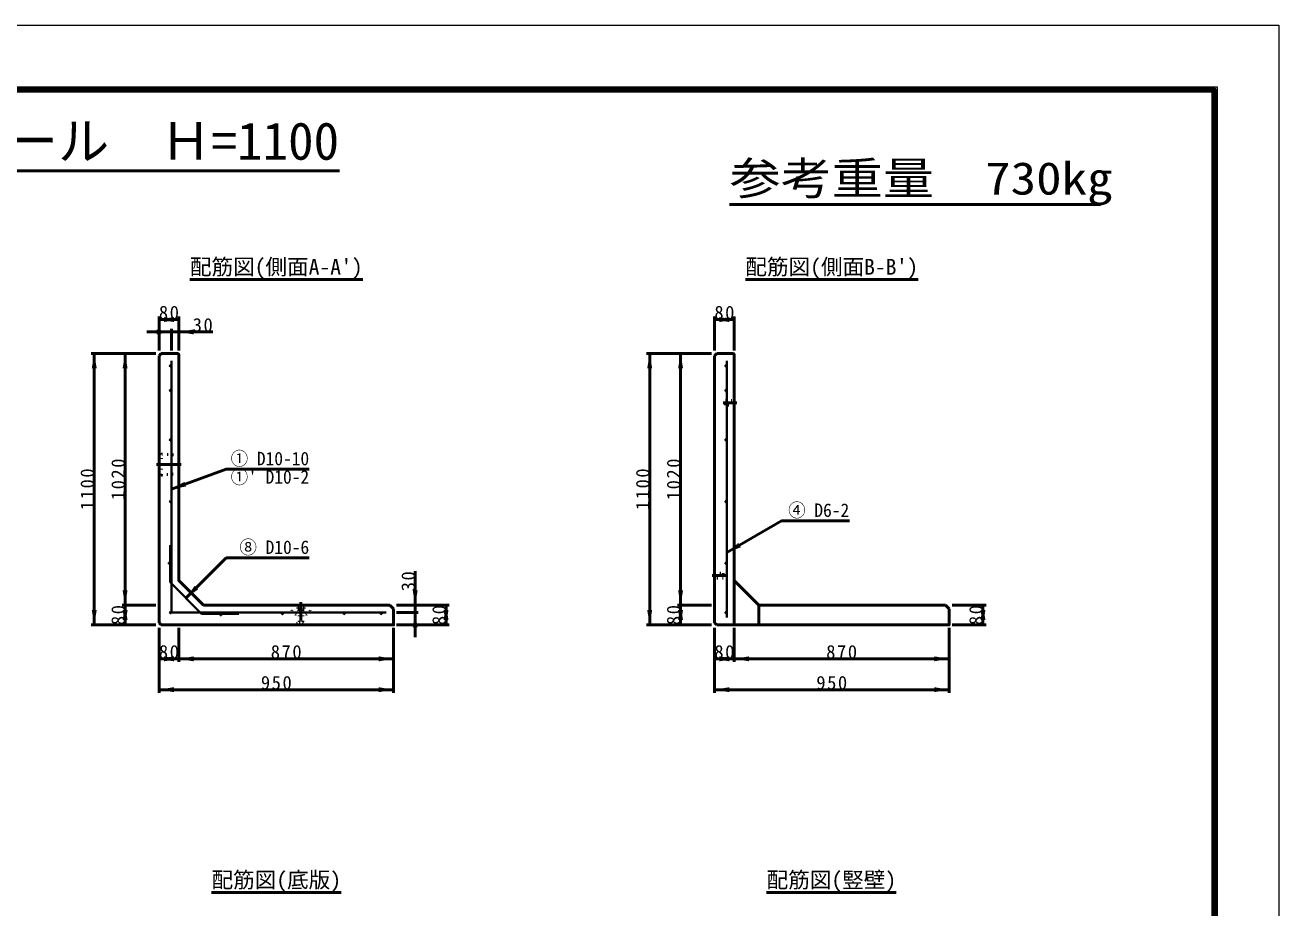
# Model space of a CAD drawing. Units: millimetres, scale not verified, with parts at other scales. Extents: x -2102 to 2102, y -1485 to 1485.
# Drawn here: x 71 to 2102, y 54 to 1485 of the extents above; entities that cross this region are included whole.
import ezdxf
from ezdxf.enums import TextEntityAlignment as Align

# ---------------------------------------------------------------- set-up
doc = ezdxf.new("R2010")
doc.units = ezdxf.units.MM
doc.header["$LTSCALE"] = 5
doc.linetypes.add('DOTTED', pattern=[1.75, 0.25, -1.5])
doc.linetypes.add('LONG_DASHED_DOTTED', pattern=[15.25, 12, -1.5, 0.25, -1.5])
doc.layers.add('0-0_V-nasSTD', color=7, linetype='Continuous', lineweight=50)
doc.layers.add('0-1_0', color=7, linetype='Continuous', lineweight=100)
doc.styles.add('ＭＳ ゴシック', font='')
doc.styles.get('ＭＳ ゴシック').set_extended_font_data('MS Gothic')

msp = doc.modelspace()

# ---------------------------------------------------------------- linework, layer by layer
at = {"layer": '0-0_V-nasSTD'}
for p, q in [((-580.608, 1248.465), (580.608, 1248.465)), ((337.997, 1072.6), (617.997, 1072.6)), ((1237.997, 1072.6), (1517.997, 1072.6)), ((287.997, 1012.6), (287.997, 957.6)), ((287.997, 1007.6), (319.997, 1007.6)), ((319.997, 1012.6), (319.997, 957.6)), ((1187.997, 1012.6), (1187.997, 957.6)), ((1187.997, 1007.6), (1219.997, 1007.6)), ((1219.997, 1012.6), (1219.997, 957.6)), ((267.997, 987.6), (307.997, 987.6)), ((307.997, 992.6), (307.997, 957.6)), ((307.997, 987.6), (319.997, 987.6)), ((319.997, 987.6), (374.997, 987.6)), ((282.997, 952.6), (177.997, 952.6)), ((182.997, 952.6), (182.997, 512.6)), ((291.597, 952.6), (287.997, 949)), ((287.997, 949), (287.997, 516.2)), ((317.997, 952.6), (291.597, 952.6)), ((1182.997, 952.6), (1077.997, 952.6)), ((1082.997, 952.6), (1082.997, 512.6)), ((1191.597, 952.6), (1187.997, 949)), ((1187.997, 949), (1187.997, 516.2)), ((1217.997, 952.6), (1191.597, 952.6)), ((1219.997, 950.6), (1219.997, 512.6)), ((307.997, 732.6), (396.488, 764.808)), ((396.488, 764.808), (531.488, 764.808)), ((331.512, 556.114), (396.488, 621.091)), ((396.488, 621.091), (531.488, 621.091)), ((702.997, 544.6), (702.997, 599.6)), ((1219.997, 584.6), (1259.997, 544.6)), ((282.997, 544.6), (227.997, 544.6)), ((232.997, 544.6), (232.997, 512.6)), ((359.997, 544.6), (661.997, 544.6)), ((661.997, 544.6), (667.997, 538.6)), ((757.997, 544.6), (672.997, 544.6)), ((707.997, 532.6), (672.997, 532.6)), ((702.997, 544.6), (702.997, 532.6)), ((702.997, 532.6), (702.997, 492.6)), ((752.997, 544.6), (752.997, 512.6)), ((1182.997, 544.6), (1127.997, 544.6)), ((1132.997, 544.6), (1132.997, 512.6)), ((1259.997, 544.6), (1561.997, 544.6)), ((1259.997, 512.6), (1259.997, 544.6)), ((1561.997, 544.6), (1567.997, 538.6)), ((1627.997, 544.6), (1572.997, 544.6)), ((1622.997, 544.6), (1622.997, 512.6)), ((282.997, 512.6), (177.997, 512.6)), ((287.997, 516.2), (291.597, 512.6)), ((757.997, 512.6), (672.997, 512.6)), ((1182.997, 512.6), (1077.997, 512.6)), ((1187.997, 516.2), (1191.597, 512.6)), ((1627.997, 512.6), (1572.997, 512.6)), ((287.997, 402.6), (287.997, 507.6)), ((319.997, 452.6), (319.997, 507.6)), ((667.997, 402.6), (667.997, 507.6)), ((1187.997, 402.6), (1187.997, 507.6)), ((1219.997, 452.6), (1219.997, 507.6)), ((1567.997, 402.6), (1567.997, 507.6)), ((319.997, 457.6), (287.997, 457.6)), ((1219.997, 457.6), (1187.997, 457.6)), ((667.997, 407.6), (287.997, 407.6)), ((1567.997, 407.6), (1187.997, 407.6)), ((372.997, 78.8), (582.997, 78.8)), ((1272.397, 78.8), (1482.397, 78.8))]:
    msp.add_line(p, q, dxfattribs=at)
at = {"layer": '0-0_V-nasSTD', "lineweight": 35}
for p, q in [((1207.997, 940.6), (1207.997, 524.6)), ((305.997, 641.629), (305.997, 581.629)), ((305.997, 581.629), (357.026, 530.6)), ((357.026, 530.6), (417.026, 530.6))]:
    msp.add_line(p, q, dxfattribs=at)
at = {"layer": '0-0_V-nasSTD', "linetype": 'DOTTED'}
for p, q in [((1205.997, 868.6), (1205.997, 876.6)), ((1205.997, 876.6), (1219.997, 876.6)), ((1219.997, 868.6), (1205.997, 868.6)), ((319.997, 777.6), (319.997, 807.6)), ((319.997, 787.6), (291.997, 789.6)), ((291.997, 755.6), (287.997, 752)), ((291.997, 755.6), (319.997, 757.6)), ((1187.997, 596.6), (1201.997, 596.6)), ((1201.997, 596.6), (1201.997, 588.6)), ((1201.997, 588.6), (1187.997, 588.6)), ((512.997, 540.6), (522.997, 540.6)), ((512.997, 540.6), (512.997, 537.8)), ((512.997, 537.8), (515.197, 536.6)), ((512.997, 537.8), (522.997, 537.8)), ((515.197, 536.6), (515.197, 516.6)), ((515.197, 536.6), (520.797, 536.6)), ((520.797, 536.6), (522.997, 537.8)), ((520.797, 536.6), (520.797, 516.6)), ((522.997, 540.6), (522.997, 537.8)), ((510.997, 514.6), (515.197, 516.6)), ((510.997, 514.6), (510.997, 513.4)), ((510.997, 514.6), (524.997, 514.6)), ((510.997, 513.4), (524.997, 513.4)), ((515.197, 516.6), (520.797, 516.6)), ((520.797, 516.6), (524.997, 514.6)), ((524.997, 514.6), (524.997, 513.4))]:
    msp.add_line(p, q, dxfattribs=at)
at = {"layer": '0-0_V-nasSTD', "linetype": 'LONG_DASHED_DOTTED'}
for p, q in [((1201.997, 872.6), (1223.997, 872.6)), ((323.997, 772.6), (283.997, 772.6)), ((1205.997, 592.6), (1183.997, 592.6)), ((517.997, 549.6), (517.997, 519.6))]:
    msp.add_line(p, q, dxfattribs=at)
at = {"layer": '0-0_V-nasSTD', "lineweight": 18}
for points in [[(-2102.5, -1485), (-2102.5, 1485), (2102.5, 1485), (2102.5, -1485)], [(-2002.5, -1385), (-2002.5, 1385), (2002.5, 1385), (2002.5, -1385)]]:
    msp.add_lwpolyline(points, close=True, dxfattribs=at)
at = {"layer": '0-0_V-nasSTD', "lineweight": 100}
msp.add_lwpolyline([(1997.5, -1380), (1997.5, 1380), (-1997.5, 1380)], dxfattribs=at)
at = {"layer": '0-0_V-nasSTD'}
for points in [[(232.997, 952.6), (232.997, 544.6), (232.997, 512.6)], [(319.997, 950.6), (319.997, 584.6), (359.997, 544.6)], [(1132.997, 952.6), (1132.997, 544.6), (1132.997, 512.6)], [(1207.997, 630), (1296.488, 681.091), (1406.488, 681.091)], [(291.597, 512.6), (667.997, 512.6), (667.997, 538.6)], [(1191.597, 512.6), (1567.997, 512.6), (1567.997, 538.6)], [(667.997, 457.6), (319.997, 457.6), (287.997, 457.6)], [(1567.997, 457.6), (1219.997, 457.6), (1187.997, 457.6)]]:
    msp.add_lwpolyline(points, dxfattribs=at)
at = {"layer": '0-0_V-nasSTD', "lineweight": 35}
msp.add_lwpolyline([(307.997, 940.6), (307.997, 532.6), (655.997, 532.6)], dxfattribs=at)
at = {"layer": '0-0_V-nasSTD', "linetype": 'DOTTED'}
msp.add_lwpolyline([(291.997, 755.6), (291.997, 789.6), (287.997, 793.2)], dxfattribs=at)
at = {"layer": '0-0_V-nasSTD', "lineweight": 35}
for centre in [(306.797, 932.6), (1206.797, 932.6), (306.797, 892.6), (1206.797, 892.6), (306.797, 812.6), (1206.797, 812.6), (306.797, 712.6), (1206.797, 712.6), (304.797, 612.6), (1206.797, 612.6), (306.797, 532.6), (387.997, 529.4), (487.997, 531.4), (587.997, 531.4), (647.997, 531.4), (1206.797, 532.6)]:
    msp.add_circle(centre, 1.2, dxfattribs=at)
at = {"layer": '0-0_V-nasSTD'}
for centre in [(317.997, 950.6), (1217.997, 950.6)]:
    msp.add_arc(centre, 2, 0, 90, dxfattribs=at)
at = {"layer": '0-0_V-nasSTD', "linetype": 'DOTTED'}
msp.add_arc((517.997, 544.6), 17.2, 180, 0, dxfattribs=at)
at = {"layer": '0-0_V-nasSTD'}
for points in [[(287.997, 1007.6), (311.997, 1007.6), (311.997, 1011.6)], [(287.997, 1007.6), (311.997, 1003.6), (311.997, 1007.6)], [(295.997, 1007.6), (295.997, 1011.6), (319.997, 1007.6)], [(295.997, 1003.6), (295.997, 1007.6), (319.997, 1007.6)], [(1187.997, 1007.6), (1211.997, 1007.6), (1211.997, 1011.6)], [(1187.997, 1007.6), (1211.997, 1003.6), (1211.997, 1007.6)], [(1195.997, 1007.6), (1195.997, 1011.6), (1219.997, 1007.6)], [(1195.997, 1003.6), (1195.997, 1007.6), (1219.997, 1007.6)], [(283.997, 987.6), (283.997, 991.6), (307.997, 987.6)], [(283.997, 983.6), (283.997, 987.6), (307.997, 987.6)], [(319.997, 987.6), (343.997, 987.6), (343.997, 991.6)], [(319.997, 987.6), (343.997, 983.6), (343.997, 987.6)], [(178.997, 928.6), (182.997, 928.6), (182.997, 952.6)], [(182.997, 928.6), (182.997, 952.6), (186.997, 928.6)], [(228.997, 928.6), (232.997, 928.6), (232.997, 952.6)], [(232.997, 928.6), (232.997, 952.6), (236.997, 928.6)], [(1078.997, 928.6), (1082.997, 928.6), (1082.997, 952.6)], [(1082.997, 928.6), (1082.997, 952.6), (1086.997, 928.6)], [(1128.997, 928.6), (1132.997, 928.6), (1132.997, 952.6)], [(1132.997, 928.6), (1132.997, 952.6), (1136.997, 928.6)], [(307.997, 732.6), (329.181, 744.567), (330.55, 740.808)], [(307.997, 732.6), (330.55, 740.808), (331.918, 737.049)], [(1207.997, 630), (1226.782, 645.464), (1228.782, 642)], [(1207.997, 630), (1228.782, 642), (1230.782, 638.536)], [(331.512, 556.114), (345.654, 575.913), (348.482, 573.085)], [(331.512, 556.114), (348.482, 573.085), (351.311, 570.257)], [(228.997, 568.6), (232.997, 544.6), (232.997, 568.6)], [(232.997, 544.6), (232.997, 568.6), (236.997, 568.6)], [(698.997, 568.6), (702.997, 544.6), (702.997, 568.6)], [(702.997, 544.6), (702.997, 568.6), (706.997, 568.6)], [(1128.997, 568.6), (1132.997, 544.6), (1132.997, 568.6)], [(1132.997, 544.6), (1132.997, 568.6), (1136.997, 568.6)], [(178.997, 536.6), (182.997, 512.6), (182.997, 536.6)], [(182.997, 512.6), (182.997, 536.6), (186.997, 536.6)], [(228.997, 520.6), (232.997, 520.6), (232.997, 544.6)], [(228.997, 536.6), (232.997, 512.6), (232.997, 536.6)], [(232.997, 520.6), (232.997, 544.6), (236.997, 520.6)], [(232.997, 512.6), (232.997, 536.6), (236.997, 536.6)], [(698.997, 508.6), (702.997, 508.6), (702.997, 532.6)], [(702.997, 508.6), (702.997, 532.6), (706.997, 508.6)], [(748.997, 520.6), (752.997, 520.6), (752.997, 544.6)], [(748.997, 536.6), (752.997, 512.6), (752.997, 536.6)], [(752.997, 520.6), (752.997, 544.6), (756.997, 520.6)], [(752.997, 512.6), (752.997, 536.6), (756.997, 536.6)], [(1078.997, 536.6), (1082.997, 512.6), (1082.997, 536.6)], [(1082.997, 512.6), (1082.997, 536.6), (1086.997, 536.6)], [(1128.997, 520.6), (1132.997, 520.6), (1132.997, 544.6)], [(1128.997, 536.6), (1132.997, 512.6), (1132.997, 536.6)], [(1132.997, 520.6), (1132.997, 544.6), (1136.997, 520.6)], [(1132.997, 512.6), (1132.997, 536.6), (1136.997, 536.6)], [(1618.997, 520.6), (1622.997, 520.6), (1622.997, 544.6)], [(1618.997, 536.6), (1622.997, 512.6), (1622.997, 536.6)], [(1622.997, 520.6), (1622.997, 544.6), (1626.997, 520.6)], [(1622.997, 512.6), (1622.997, 536.6), (1626.997, 536.6)], [(287.997, 457.6), (311.997, 457.6), (311.997, 461.6)], [(287.997, 457.6), (311.997, 453.6), (311.997, 457.6)], [(295.997, 457.6), (295.997, 461.6), (319.997, 457.6)], [(295.997, 453.6), (295.997, 457.6), (319.997, 457.6)], [(319.997, 457.6), (343.997, 457.6), (343.997, 461.6)], [(319.997, 457.6), (343.997, 453.6), (343.997, 457.6)], [(643.997, 457.6), (643.997, 461.6), (667.997, 457.6)], [(643.997, 453.6), (643.997, 457.6), (667.997, 457.6)], [(1187.997, 457.6), (1211.997, 457.6), (1211.997, 461.6)], [(1187.997, 457.6), (1211.997, 453.6), (1211.997, 457.6)], [(1195.997, 457.6), (1195.997, 461.6), (1219.997, 457.6)], [(1195.997, 453.6), (1195.997, 457.6), (1219.997, 457.6)], [(1219.997, 457.6), (1243.997, 457.6), (1243.997, 461.6)], [(1219.997, 457.6), (1243.997, 453.6), (1243.997, 457.6)], [(1543.997, 457.6), (1543.997, 461.6), (1567.997, 457.6)], [(1543.997, 453.6), (1543.997, 457.6), (1567.997, 457.6)], [(287.997, 407.6), (311.997, 407.6), (311.997, 411.6)], [(287.997, 407.6), (311.997, 403.6), (311.997, 407.6)], [(643.997, 407.6), (643.997, 411.6), (667.997, 407.6)], [(643.997, 403.6), (643.997, 407.6), (667.997, 407.6)], [(1187.997, 407.6), (1211.997, 407.6), (1211.997, 411.6)], [(1187.997, 407.6), (1211.997, 403.6), (1211.997, 407.6)], [(1543.997, 407.6), (1543.997, 411.6), (1567.997, 407.6)], [(1543.997, 403.6), (1543.997, 407.6), (1567.997, 407.6)]]:
    msp.add_solid(points, dxfattribs=at)
at = {"layer": '0-1_0', "lineweight": 50}
msp.add_line((1212.469, 1194.328), (1813.669, 1194.328), dxfattribs=at)

# ---------------------------------------------------------------- texts
at = {"layer": '0-0_V-nasSTD', "style": 'ＭＳ ゴシック'}
for s, height, p in [('1ｓｔタッチウォール  Ｈ=1100', 60.81, (-580.608, 1248.465)), ("配筋図(側面A-A')", 25.66, (337.997, 1072.6)), ("配筋図(側面B-B')", 25.66, (1237.997, 1072.6)), ('配筋図(底版)', 25.66, (372.997, 78.8)), ('配筋図(竪壁)', 25.66, (1272.397, 78.8))]:
    msp.add_text(s, height=height, dxfattribs=at).set_placement(p, align=Align.BOTTOM_LEFT)
for s, height, width, p in [('参考重量\u3000730kg', 52.79, 1.15, (1212.469, 1194.328)), ('① D10-10', 21.85, 0.95, (404.059, 764.808)), ("①' D10-2", 21.85, 0.95, (404.059, 735)), ('④ D6-2', 21.85, 0.95, (1307.376, 681.091)), ('⑧ D10-6', 21.85, 0.95, (418.218, 621.091))]:
    msp.add_text(s, height=height, dxfattribs=dict(at, width=width)).set_placement(p, align=Align.BOTTOM_LEFT)
at = {"layer": '0-0_V-nasSTD', "char_height": 21.99, "attachment_point": 7, "style": 'ＭＳ ゴシック'}
for s, insert in [('\\T1.17;80', (287.747, 1007.6)), ('\\T1.17;80', (1187.747, 1007.6)), ('\\T1.17;30', (342.497, 987.6)), ('\\T1.17;80', (287.747, 457.6)), ('\\T1.17;870', (468.997, 457.6)), ('\\T1.17;80', (1187.747, 457.6)), ('\\T1.17;870', (1368.997, 457.6)), ('\\T1.17;950', (452.997, 407.6)), ('\\T1.17;950', (1352.997, 407.6))]:
    msp.add_mtext(s, dxfattribs=dict(at, insert=insert))
at = {"layer": '0-0_V-nasSTD', "char_height": 21.99, "attachment_point": 7, "rotation": 90, "style": 'ＭＳ ゴシック'}
for s, insert in [('\\T1.17;1020', (232.997, 714.85)), ('\\T1.17;1020', (1132.997, 714.85)), ('\\T1.17;1100', (182.997, 698.85)), ('\\T1.17;1100', (1082.997, 698.85)), ('\\T1.17;30', (702.997, 567.1)), ('\\T1.17;80', (232.997, 512.349)), ('\\T1.17;80', (752.997, 512.349)), ('\\T1.17;80', (1132.997, 512.349)), ('\\T1.17;80', (1622.997, 512.349))]:
    msp.add_mtext(s, dxfattribs=dict(at, insert=insert))

doc.saveas('drawing.dxf')
